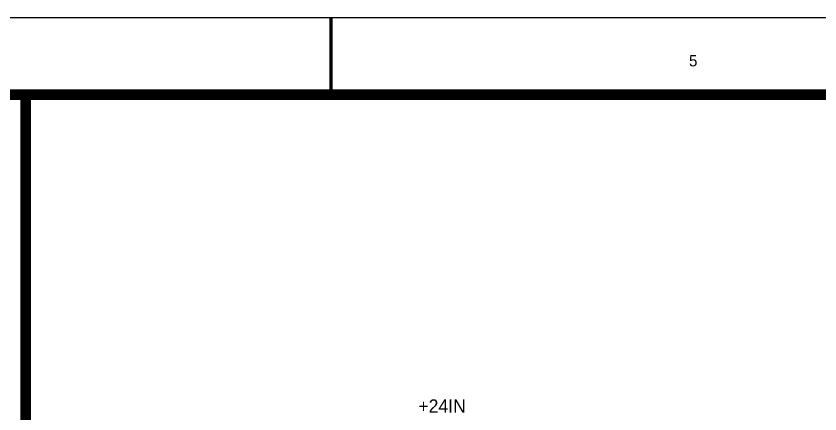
# Model space of a CAD drawing. Header units: inches. Extents: x 0 to 22.3, y 0 to 15.7.
# Drawn here: x 9.965 to 12.99, y 14.21 to 15.705 of the extents above; entities that cross this region are included whole.
import ezdxf

# ---------------------------------------------------------------- set-up
doc = ezdxf.new("R2010")
doc.units = ezdxf.units.IN
doc.header["$MEASUREMENT"] = 0
doc.layers.add('Sheet', color=255, linetype='Continuous')

msp = doc.modelspace()

# ---------------------------------------------------------------- linework, layer by layer
at = {"layer": 'Sheet'}
for points in [[(0, 15.6991, 0.0039, 0.0039, 0), (0, 0, 0.0039, 0.0039, 0), (22.3, 0, 0.0039, 0.0039, 0), (22.3, 15.6991, 0.0039, 0.0039, 0), (0, 15.6991, 0.0039, 0.0039, 0), (0, 15.6991, 0.0039, 0.0039, 0)], [(0.3006, 15.3986, 0.0039, 0.0039, 0), (0.3006, 0.3006, 0.0039, 0.0039, 0), (22.0003, 0.3006, 0.0039, 0.0039, 0), (22.0003, 15.3986, 0.0039, 0.0039, 0), (0.3006, 15.3986, 0.0039, 0.0039, 0), (0.3006, 15.3986, 0.0039, 0.0039, 0)]]:
    msp.add_lwpolyline(points, format="xyseb", close=True, dxfattribs=at)
for points in [[(11.15, 15.6991, 0.0118, 0.0118, 0), (11.15, 15.399, 0.0118, 0.0118, 0)], [(0.29, 15.4092, 0.04, 0.04, 0), (22.0003, 15.4092, 0.04, 0.04, 0)], [(10.0007, 15.3986, 0.04, 0.04, 0), (10.0007, 0.3006, 0.04, 0.04, 0)]]:
    msp.add_lwpolyline(points, format="xyseb", dxfattribs=at)

# ---------------------------------------------------------------- texts
for s, height, p in [('5', 0.0424, (12.4973, 15.5161)), ('+24IN', 0.0495, (11.4789, 14.2149))]:
    msp.add_text(s, height=height, dxfattribs=at).set_placement(p)

doc.saveas('drawing.dxf')
